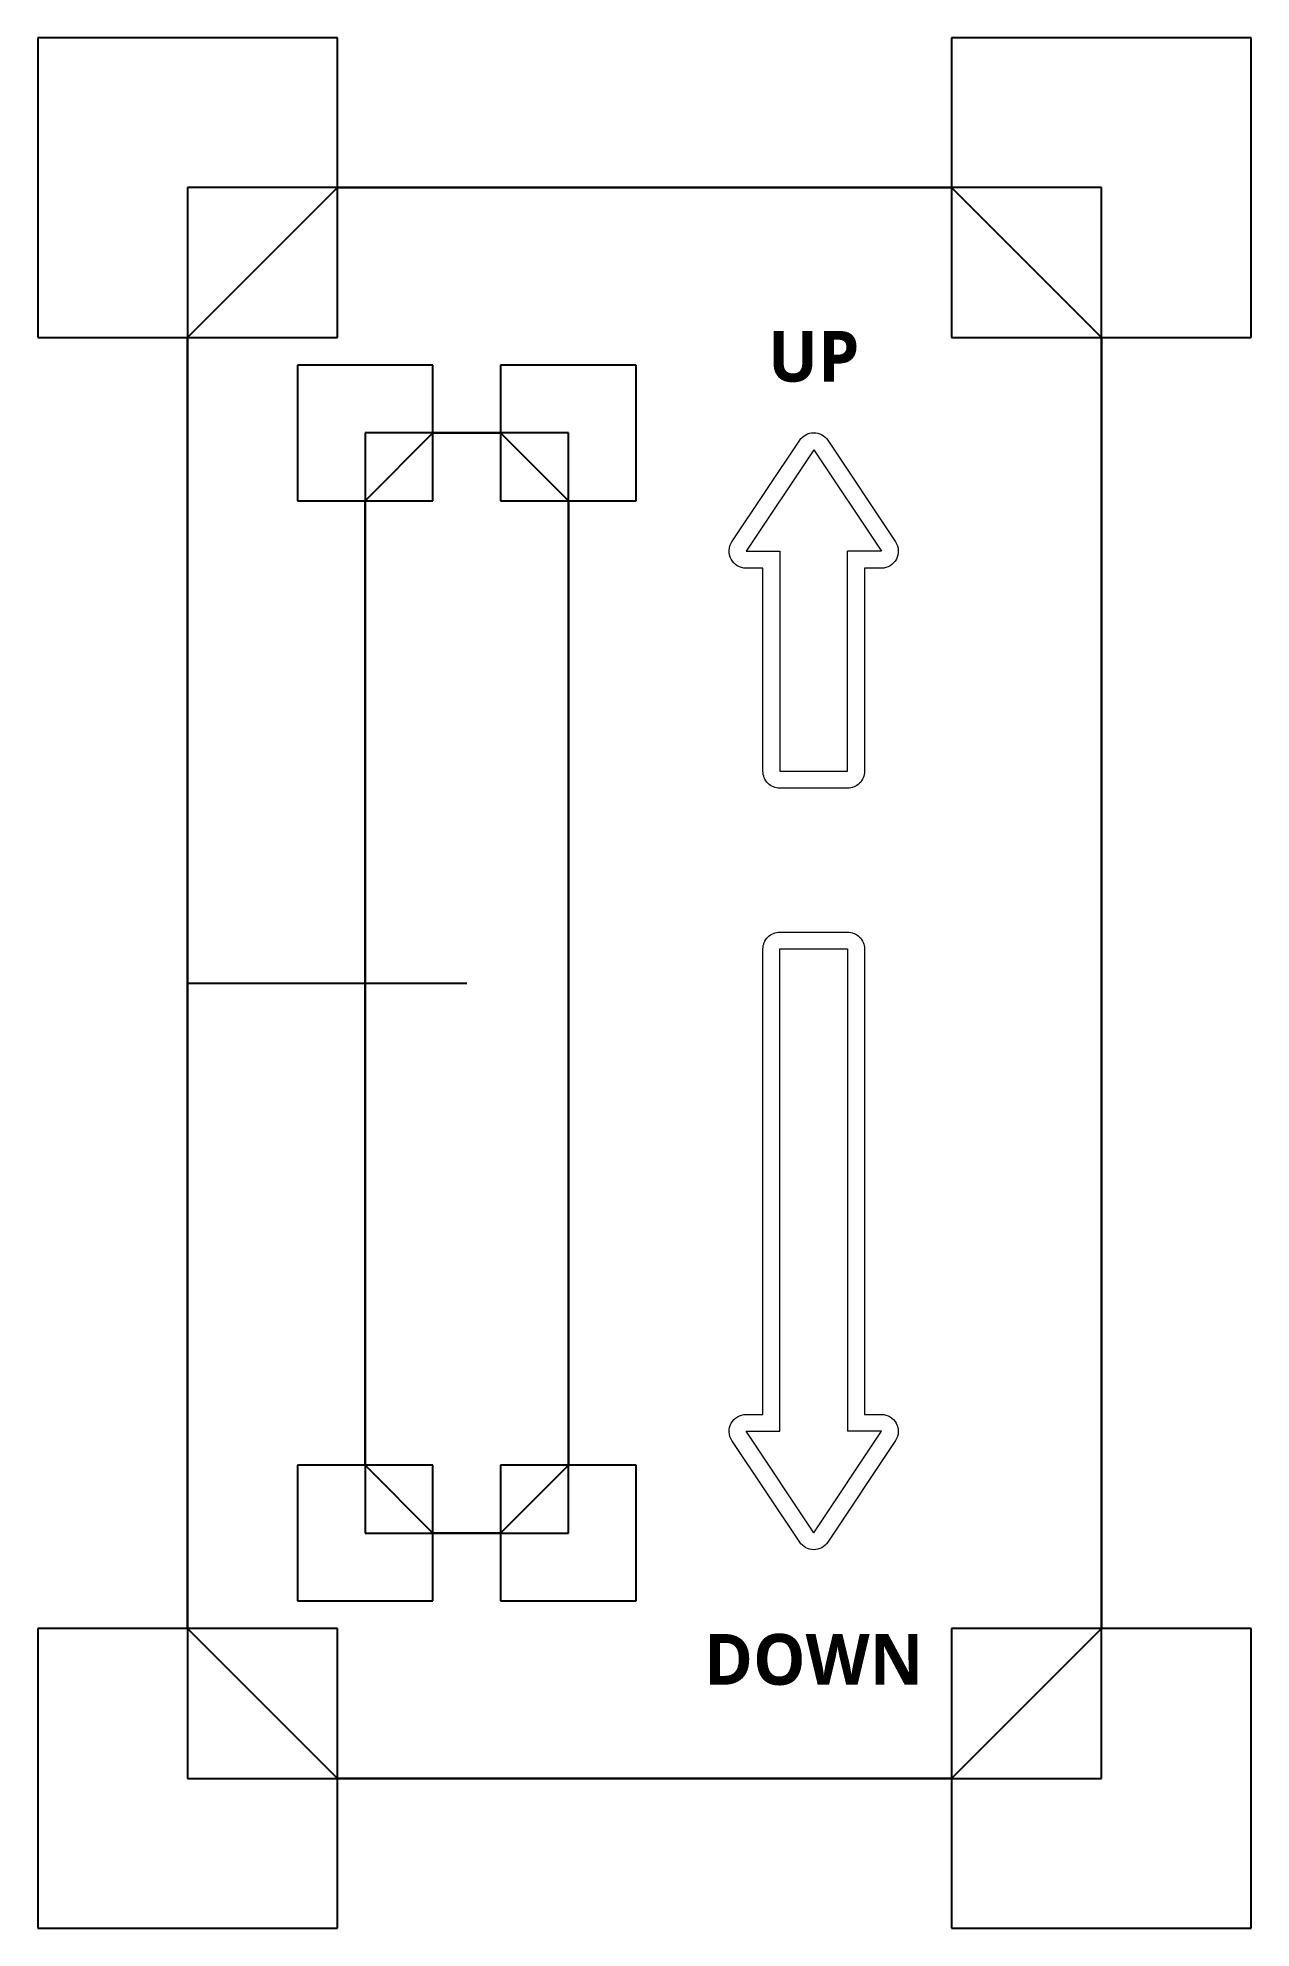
# Model space of a CAD drawing. Header units: millimetres. Extents: x -36 to 36, y -56 to 56.
import ezdxf

# ---------------------------------------------------------------- set-up
doc = ezdxf.new("R2010")
doc.units = ezdxf.units.MM
doc.layers.get('0').update_dxf_attribs({"lineweight": 25})
doc.layers.add('layer 1', color=3, linetype='Continuous', lineweight=0)
doc.layers.add('sketch', color=1, linetype='Continuous', lineweight=25)
doc.styles.add('textstyle3', font='')
doc.styles.get('textstyle3').set_extended_font_data('Open Sans', bold=True)

msp = doc.modelspace()

# ---------------------------------------------------------------- linework, layer by layer
for p, q in [((-27, 38.15), (-18.15, 47)), ((-18.15, 47), (18.15, 47)), ((18.15, 47), (27, 38.15)), ((-27, -38.15), (-27, 38.15)), ((27, 38.15), (27, -38.15)), ((-16.5, 28.5), (-12.5, 32.5)), ((-12.5, 32.5), (-8.5, 32.5)), ((-8.5, 32.5), (-4.5, 28.5)), ((-16.5, -28.5), (-16.5, 28.5)), ((-4.5, 28.5), (-4.5, -28.5)), ((-12.5, -32.5), (-16.5, -28.5)), ((-4.5, -28.5), (-8.5, -32.5)), ((-8.5, -32.5), (-12.5, -32.5)), ((-18.15, -47), (-27, -38.15)), ((27, -38.15), (18.15, -47)), ((18.15, -47), (-18.15, -47))]:
    msp.add_line(p, q)
at = {"layer": 'layer 1'}
for p, q in [((10, 31.51), (6, 25.51)), ((10, 31.51), (14, 25.51)), ((6, 25.51), (8, 25.51)), ((8, 25.51), (8, 12.51)), ((14, 25.51), (12, 25.51)), ((12, 12.51), (12, 25.51)), ((8, 12.51), (12, 12.51)), ((8, -26.49), (8, 2.01)), ((8, 2.01), (12, 2.01)), ((12, 2.01), (12, -26.49)), ((10, -32.49), (6, -26.49)), ((6, -26.49), (8, -26.49)), ((10, -32.49), (14, -26.49)), ((14, -26.49), (12, -26.49))]:
    msp.add_line(p, q, dxfattribs=at)
at = {"layer": 'layer 1', "flags": 128}
for points in [[(14.83, 26.07, -0.599022), (14, 24.51), (13, 24.51), (13, 12.51, -0.414214), (12, 11.51), (8, 11.51, -0.414214), (7, 12.51), (7, 24.51), (6, 24.51, -0.599022), (5.17, 26.07), (9.17, 32.07, -0.535184), (10.83, 32.07)], [(13, -25.49), (14, -25.49, -0.599022), (14.83, -27.04), (10.83, -33.04, -0.535184), (9.17, -33.04), (5.17, -27.04, -0.599022), (6, -25.49), (7, -25.49), (7, 2.01, -0.414214), (8, 3.01), (12, 3.01, -0.414214), (13, 2.01)]]:
    msp.add_lwpolyline(points, format="xyb", close=True, dxfattribs=at)
at = {"layer": 'sketch'}
for p, q in [((-18.15, 55.85), (-35.85, 55.85)), ((-35.85, 55.85), (-35.85, 38.15)), ((-18.15, 38.15), (-18.15, 55.85)), ((35.85, 55.85), (18.15, 55.85)), ((18.15, 55.85), (18.15, 38.15)), ((35.85, 38.15), (35.85, 55.85)), ((27, 47), (-27, 47)), ((-27, 47), (-27, -47)), ((27, -47), (27, 47)), ((-35.85, 38.15), (-18.15, 38.15)), ((18.15, 38.15), (35.85, 38.15)), ((-12.5, 36.5), (-20.5, 36.5)), ((-20.5, 36.5), (-20.5, 28.5)), ((-12.5, 28.5), (-12.5, 36.5)), ((-0.5, 36.5), (-8.5, 36.5)), ((-8.5, 36.5), (-8.5, 28.5)), ((-0.5, 28.5), (-0.5, 36.5)), ((-4.5, 32.5), (-16.5, 32.5)), ((-16.5, 32.5), (-16.5, -32.5)), ((-4.5, -32.5), (-4.5, 32.5)), ((-20.5, 28.5), (-12.5, 28.5)), ((-8.5, 28.5), (-0.5, 28.5)), ((-27, 0), (-10.5, 0)), ((-12.5, -28.5), (-20.5, -28.5)), ((-20.5, -28.5), (-20.5, -36.5)), ((-12.5, -36.5), (-12.5, -28.5)), ((-0.5, -28.5), (-8.5, -28.5)), ((-8.5, -28.5), (-8.5, -36.5)), ((-0.5, -36.5), (-0.5, -28.5)), ((-16.5, -32.5), (-4.5, -32.5)), ((-20.5, -36.5), (-12.5, -36.5)), ((-8.5, -36.5), (-0.5, -36.5)), ((-18.15, -38.15), (-35.85, -38.15)), ((-35.85, -38.15), (-35.85, -55.85)), ((-18.15, -55.85), (-18.15, -38.15)), ((35.85, -38.15), (18.15, -38.15)), ((18.15, -38.15), (18.15, -55.85)), ((35.85, -55.85), (35.85, -38.15)), ((-27, -47), (27, -47)), ((-35.85, -55.85), (-18.15, -55.85)), ((18.15, -55.85), (35.85, -55.85))]:
    msp.add_line(p, q, dxfattribs=at)

# ---------------------------------------------------------------- texts
at = {"layer": 'layer 1', "char_height": 3, "attachment_point": 5, "style": 'textstyle3'}
for s, insert in [('UP', (10, 37.01)), ('DOWN', (10, -39.99))]:
    msp.add_mtext(s, dxfattribs=dict(at, insert=insert))

doc.saveas('drawing.dxf')
